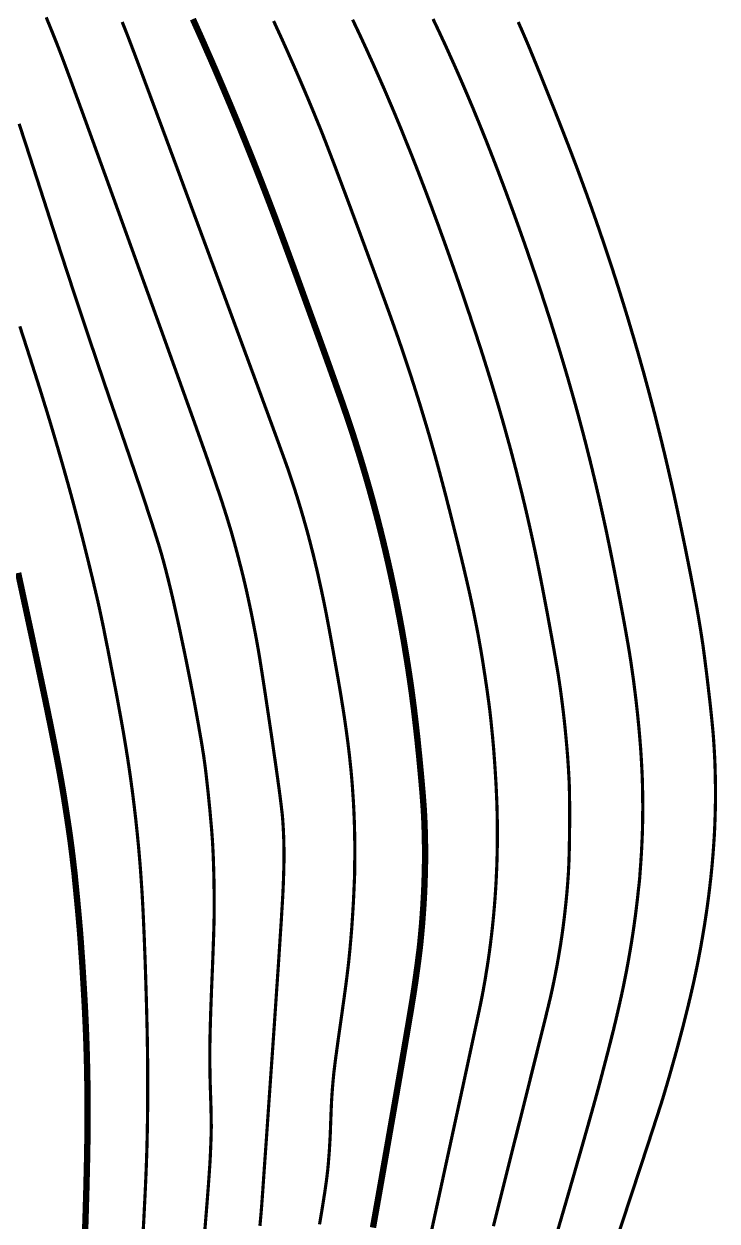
# Model space of a CAD drawing. Extents: x 36524600 to 36525730, y 2746759 to 2747713.
# Drawn here: x 36525168.69 to 36525185.09, y 2747449.07 to 2747477.38 of the extents above; entities that cross this region are included whole.
import ezdxf

# ---------------------------------------------------------------- set-up
doc = ezdxf.new("R2010")
doc.units = 0
doc.header["$LTSCALE"] = 1000
doc.header["$MEASUREMENT"] = 0
doc.layers.add('DGX', color=251, linetype='Continuous')

# ---------------------------------------------------------------- blocks, each defined once
blk = doc.blocks.new('dxt')
at = {"layer": 'DGX', "color": 253, "linetype": 'Continuous', "flags": 128}
for points, const_width in [([(36525180.383, 2747477.429), (36525180.418, 2747477.348), (36525180.454, 2747477.268), (36525180.489, 2747477.187), (36525180.524, 2747477.107), (36525180.559, 2747477.026), (36525180.593, 2747476.945), (36525180.628, 2747476.864), (36525180.664, 2747476.777), (36525180.703, 2747476.681), (36525180.747, 2747476.574), (36525180.795, 2747476.457), (36525180.847, 2747476.329), (36525180.903, 2747476.192), (36525180.962, 2747476.044), (36525181.026, 2747475.885), (36525181.091, 2747475.722), (36525181.156, 2747475.561), (36525181.22, 2747475.4), (36525181.283, 2747475.241), (36525181.345, 2747475.083), (36525181.407, 2747474.926), (36525181.468, 2747474.77), (36525181.528, 2747474.616), (36525181.588, 2747474.462), (36525181.647, 2747474.308), (36525181.706, 2747474.153), (36525181.764, 2747473.999), (36525181.822, 2747473.844), (36525181.879, 2747473.689), (36525181.936, 2747473.534), (36525181.993, 2747473.379), (36525182.049, 2747473.223), (36525182.105, 2747473.068), (36525182.16, 2747472.912), (36525182.215, 2747472.756), (36525182.269, 2747472.6), (36525182.323, 2747472.444), (36525182.376, 2747472.288), (36525182.429, 2747472.132), (36525182.482, 2747471.975), (36525182.534, 2747471.818), (36525182.586, 2747471.661), (36525182.637, 2747471.504), (36525182.688, 2747471.347), (36525182.738, 2747471.19), (36525182.788, 2747471.032), (36525182.837, 2747470.875), (36525182.886, 2747470.717), (36525182.935, 2747470.559), (36525182.983, 2747470.401), (36525183.03, 2747470.243), (36525183.077, 2747470.084), (36525183.124, 2747469.926), (36525183.17, 2747469.767), (36525183.216, 2747469.609), (36525183.261, 2747469.45), (36525183.306, 2747469.291), (36525183.351, 2747469.132), (36525183.394, 2747468.973), (36525183.438, 2747468.813), (36525183.481, 2747468.654), (36525183.523, 2747468.494), (36525183.565, 2747468.334), (36525183.607, 2747468.175), (36525183.648, 2747468.015), (36525183.688, 2747467.854), (36525183.729, 2747467.694), (36525183.768, 2747467.534), (36525183.807, 2747467.373), (36525183.846, 2747467.213), (36525183.884, 2747467.052), (36525183.922, 2747466.891), (36525183.959, 2747466.731), (36525183.996, 2747466.57), (36525184.033, 2747466.408), (36525184.069, 2747466.247), (36525184.104, 2747466.086), (36525184.139, 2747465.924), (36525184.173, 2747465.763), (36525184.207, 2747465.604), (36525184.239, 2747465.451), (36525184.27, 2747465.304), (36525184.299, 2747465.163), (36525184.327, 2747465.028), (36525184.353, 2747464.899), (36525184.378, 2747464.775), (36525184.402, 2747464.657), (36525184.424, 2747464.543), (36525184.447, 2747464.43), (36525184.469, 2747464.318), (36525184.49, 2747464.208), (36525184.511, 2747464.098), (36525184.532, 2747463.99), (36525184.552, 2747463.883), (36525184.571, 2747463.778), (36525184.591, 2747463.673), (36525184.61, 2747463.568), (36525184.628, 2747463.462), (36525184.647, 2747463.357), (36525184.664, 2747463.252), (36525184.682, 2747463.146), (36525184.699, 2747463.041), (36525184.716, 2747462.935), (36525184.733, 2747462.823), (36525184.752, 2747462.698), (36525184.771, 2747462.559), (36525184.791, 2747462.407), (36525184.812, 2747462.241), (36525184.835, 2747462.062), (36525184.858, 2747461.87), (36525184.882, 2747461.664), (36525184.906, 2747461.459), (36525184.928, 2747461.266), (36525184.947, 2747461.087), (36525184.964, 2747460.921), (36525184.979, 2747460.769), (36525184.992, 2747460.629), (36525185.002, 2747460.503), (36525185.01, 2747460.39), (36525185.017, 2747460.284), (36525185.023, 2747460.177), (36525185.029, 2747460.071), (36525185.034, 2747459.964), (36525185.038, 2747459.858), (36525185.041, 2747459.751), (36525185.044, 2747459.645), (36525185.047, 2747459.538), (36525185.048, 2747459.432), (36525185.05, 2747459.325), (36525185.05, 2747459.218), (36525185.05, 2747459.112), (36525185.049, 2747459.005), (36525185.048, 2747458.899), (36525185.045, 2747458.792), (36525185.043, 2747458.685), (36525185.039, 2747458.579), (36525185.035, 2747458.472), (36525185.031, 2747458.366), (36525185.026, 2747458.259), (36525185.02, 2747458.153), (36525185.013, 2747458.047), (36525185.006, 2747457.94), (36525184.998, 2747457.834), (36525184.99, 2747457.728), (36525184.981, 2747457.621), (36525184.972, 2747457.515), (36525184.962, 2747457.409), (36525184.951, 2747457.302), (36525184.94, 2747457.196), (36525184.928, 2747457.09), (36525184.916, 2747456.984), (36525184.903, 2747456.877), (36525184.89, 2747456.771), (36525184.876, 2747456.665), (36525184.862, 2747456.56), (36525184.847, 2747456.454), (36525184.832, 2747456.348), (36525184.816, 2747456.243), (36525184.8, 2747456.137), (36525184.783, 2747456.032), (36525184.766, 2747455.927), (36525184.748, 2747455.822), (36525184.73, 2747455.717), (36525184.712, 2747455.612), (36525184.693, 2747455.507), (36525184.673, 2747455.402), (36525184.653, 2747455.297), (36525184.633, 2747455.193), (36525184.612, 2747455.088), (36525184.59, 2747454.984), (36525184.568, 2747454.88), (36525184.546, 2747454.775), (36525184.523, 2747454.671), (36525184.499, 2747454.567), (36525184.475, 2747454.463), (36525184.451, 2747454.36), (36525184.426, 2747454.256), (36525184.401, 2747454.152), (36525184.376, 2747454.049), (36525184.35, 2747453.945), (36525184.324, 2747453.842), (36525184.298, 2747453.738), (36525184.271, 2747453.635), (36525184.244, 2747453.532), (36525184.216, 2747453.429), (36525184.189, 2747453.326), (36525184.161, 2747453.222), (36525184.133, 2747453.119), (36525184.105, 2747453.017), (36525184.076, 2747452.914), (36525184.047, 2747452.811), (36525184.018, 2747452.708), (36525183.989, 2747452.606), (36525183.96, 2747452.503), (36525183.93, 2747452.4), (36525183.9, 2747452.298), (36525183.87, 2747452.196), (36525183.839, 2747452.093), (36525183.809, 2747451.991), (36525183.76, 2747451.834), (36525183.673, 2747451.566), (36525183.55, 2747451.187), (36525183.39, 2747450.698), (36525183.193, 2747450.099), (36525182.959, 2747449.389), (36525182.688, 2747448.568)], 0.075), ([(36525178.367, 2747477.5), (36525178.439, 2747477.349), (36525178.511, 2747477.198), (36525178.581, 2747477.046), (36525178.652, 2747476.895), (36525178.721, 2747476.743), (36525178.79, 2747476.59), (36525178.859, 2747476.438), (36525178.927, 2747476.285), (36525178.994, 2747476.132), (36525179.061, 2747475.979), (36525179.127, 2747475.825), (36525179.193, 2747475.671), (36525179.258, 2747475.517), (36525179.323, 2747475.363), (36525179.386, 2747475.208), (36525179.45, 2747475.053), (36525179.513, 2747474.898), (36525179.576, 2747474.741), (36525179.639, 2747474.584), (36525179.701, 2747474.427), (36525179.763, 2747474.268), (36525179.825, 2747474.109), (36525179.886, 2747473.95), (36525179.947, 2747473.79), (36525180.007, 2747473.631), (36525180.067, 2747473.473), (36525180.125, 2747473.316), (36525180.183, 2747473.159), (36525180.24, 2747473.004), (36525180.297, 2747472.849), (36525180.352, 2747472.695), (36525180.408, 2747472.541), (36525180.462, 2747472.387), (36525180.517, 2747472.233), (36525180.571, 2747472.079), (36525180.624, 2747471.925), (36525180.677, 2747471.77), (36525180.73, 2747471.616), (36525180.783, 2747471.461), (36525180.835, 2747471.306), (36525180.886, 2747471.151), (36525180.938, 2747470.996), (36525180.988, 2747470.841), (36525181.039, 2747470.686), (36525181.089, 2747470.53), (36525181.139, 2747470.375), (36525181.188, 2747470.219), (36525181.237, 2747470.063), (36525181.285, 2747469.908), (36525181.333, 2747469.751), (36525181.381, 2747469.595), (36525181.428, 2747469.439), (36525181.475, 2747469.283), (36525181.521, 2747469.126), (36525181.567, 2747468.969), (36525181.612, 2747468.812), (36525181.657, 2747468.655), (36525181.701, 2747468.498), (36525181.745, 2747468.341), (36525181.788, 2747468.184), (36525181.831, 2747468.026), (36525181.873, 2747467.868), (36525181.915, 2747467.711), (36525181.956, 2747467.553), (36525181.997, 2747467.395), (36525182.037, 2747467.236), (36525182.077, 2747467.078), (36525182.116, 2747466.92), (36525182.154, 2747466.761), (36525182.192, 2747466.602), (36525182.23, 2747466.443), (36525182.267, 2747466.284), (36525182.304, 2747466.125), (36525182.34, 2747465.966), (36525182.375, 2747465.807), (36525182.41, 2747465.647), (36525182.445, 2747465.488), (36525182.479, 2747465.328), (36525182.512, 2747465.168), (36525182.546, 2747465.005), (36525182.581, 2747464.833), (36525182.617, 2747464.654), (36525182.654, 2747464.466), (36525182.692, 2747464.271), (36525182.731, 2747464.068), (36525182.771, 2747463.857), (36525182.813, 2747463.638), (36525182.853, 2747463.423), (36525182.89, 2747463.224), (36525182.923, 2747463.04), (36525182.953, 2747462.871), (36525182.98, 2747462.718), (36525183.003, 2747462.58), (36525183.023, 2747462.458), (36525183.04, 2747462.351), (36525183.055, 2747462.252), (36525183.069, 2747462.153), (36525183.083, 2747462.053), (36525183.097, 2747461.954), (36525183.111, 2747461.855), (36525183.124, 2747461.755), (36525183.136, 2747461.656), (36525183.149, 2747461.557), (36525183.161, 2747461.457), (36525183.173, 2747461.358), (36525183.184, 2747461.258), (36525183.195, 2747461.158), (36525183.206, 2747461.059), (36525183.216, 2747460.959), (36525183.226, 2747460.859), (36525183.236, 2747460.76), (36525183.245, 2747460.66), (36525183.254, 2747460.56), (36525183.262, 2747460.46), (36525183.27, 2747460.36), (36525183.278, 2747460.261), (36525183.285, 2747460.161), (36525183.291, 2747460.061), (36525183.297, 2747459.961), (36525183.303, 2747459.861), (36525183.308, 2747459.761), (36525183.313, 2747459.661), (36525183.317, 2747459.561), (36525183.32, 2747459.461), (36525183.323, 2747459.361), (36525183.325, 2747459.261), (36525183.327, 2747459.161), (36525183.329, 2747459.061), (36525183.329, 2747458.961), (36525183.33, 2747458.861), (36525183.329, 2747458.761), (36525183.329, 2747458.661), (36525183.327, 2747458.561), (36525183.325, 2747458.461), (36525183.323, 2747458.361), (36525183.32, 2747458.261), (36525183.316, 2747458.161), (36525183.312, 2747458.061), (36525183.307, 2747457.961), (36525183.302, 2747457.861), (36525183.297, 2747457.761), (36525183.29, 2747457.661), (36525183.284, 2747457.561), (36525183.277, 2747457.468), (36525183.271, 2747457.386), (36525183.266, 2747457.318), (36525183.262, 2747457.261), (36525183.259, 2747457.218), (36525183.257, 2747457.186), (36525183.256, 2747457.167), (36525183.255, 2747457.161), (36525183.254, 2747457.154), (36525183.252, 2747457.135), (36525183.249, 2747457.104), (36525183.244, 2747457.06), (36525183.238, 2747457.004), (36525183.23, 2747456.936), (36525183.221, 2747456.855), (36525183.211, 2747456.761), (36525183.2, 2747456.662), (36525183.188, 2747456.563), (36525183.176, 2747456.463), (36525183.164, 2747456.364), (36525183.151, 2747456.265), (36525183.137, 2747456.166), (36525183.124, 2747456.067), (36525183.109, 2747455.968), (36525183.095, 2747455.869), (36525183.079, 2747455.77), (36525183.064, 2747455.671), (36525183.048, 2747455.572), (36525183.031, 2747455.474), (36525183.014, 2747455.375), (36525182.997, 2747455.277), (36525182.979, 2747455.178), (36525182.961, 2747455.08), (36525182.943, 2747454.981), (36525182.923, 2747454.883), (36525182.904, 2747454.785), (36525182.884, 2747454.687), (36525182.864, 2747454.589), (36525182.843, 2747454.491), (36525182.822, 2747454.393), (36525182.8, 2747454.296), (36525182.778, 2747454.198), (36525182.756, 2747454.101), (36525182.733, 2747454.003), (36525182.711, 2747453.905), (36525182.688, 2747453.808), (36525182.664, 2747453.711), (36525182.641, 2747453.613), (36525182.615, 2747453.51), (36525182.586, 2747453.394), (36525182.554, 2747453.267), (36525182.518, 2747453.127), (36525182.479, 2747452.976), (36525182.436, 2747452.812), (36525182.39, 2747452.637), (36525182.341, 2747452.449), (36525182.284, 2747452.235), (36525182.214, 2747451.979), (36525182.132, 2747451.683), (36525182.037, 2747451.347), (36525181.93, 2747450.969), (36525181.81, 2747450.55), (36525181.678, 2747450.091), (36525181.533, 2747449.59), (36525181.383, 2747449.076), (36525181.237, 2747448.576)], 0.075), ([(36525176.464, 2747477.485), (36525176.535, 2747477.335), (36525176.606, 2747477.185), (36525176.676, 2747477.036), (36525176.745, 2747476.887), (36525176.813, 2747476.738), (36525176.881, 2747476.588), (36525176.949, 2747476.439), (36525177.015, 2747476.289), (36525177.082, 2747476.139), (36525177.148, 2747475.989), (36525177.214, 2747475.839), (36525177.279, 2747475.688), (36525177.343, 2747475.537), (36525177.408, 2747475.385), (36525177.472, 2747475.233), (36525177.536, 2747475.079), (36525177.6, 2747474.925), (36525177.663, 2747474.769), (36525177.726, 2747474.613), (36525177.789, 2747474.457), (36525177.852, 2747474.3), (36525177.914, 2747474.144), (36525177.975, 2747473.988), (36525178.035, 2747473.834), (36525178.094, 2747473.68), (36525178.153, 2747473.527), (36525178.211, 2747473.375), (36525178.268, 2747473.223), (36525178.325, 2747473.072), (36525178.381, 2747472.921), (36525178.437, 2747472.769), (36525178.493, 2747472.618), (36525178.548, 2747472.466), (36525178.603, 2747472.315), (36525178.658, 2747472.163), (36525178.712, 2747472.011), (36525178.766, 2747471.859), (36525178.82, 2747471.706), (36525178.873, 2747471.554), (36525178.927, 2747471.402), (36525178.979, 2747471.249), (36525179.032, 2747471.096), (36525179.084, 2747470.944), (36525179.136, 2747470.791), (36525179.187, 2747470.638), (36525179.239, 2747470.485), (36525179.289, 2747470.331), (36525179.34, 2747470.178), (36525179.39, 2747470.025), (36525179.44, 2747469.871), (36525179.49, 2747469.718), (36525179.539, 2747469.564), (36525179.588, 2747469.41), (36525179.636, 2747469.256), (36525179.684, 2747469.102), (36525179.732, 2747468.948), (36525179.779, 2747468.793), (36525179.826, 2747468.639), (36525179.872, 2747468.484), (36525179.918, 2747468.33), (36525179.963, 2747468.175), (36525180.008, 2747468.02), (36525180.052, 2747467.865), (36525180.095, 2747467.71), (36525180.138, 2747467.554), (36525180.181, 2747467.399), (36525180.223, 2747467.243), (36525180.264, 2747467.087), (36525180.305, 2747466.931), (36525180.346, 2747466.775), (36525180.385, 2747466.618), (36525180.424, 2747466.462), (36525180.463, 2747466.305), (36525180.501, 2747466.149), (36525180.539, 2747465.992), (36525180.576, 2747465.835), (36525180.612, 2747465.677), (36525180.648, 2747465.52), (36525180.683, 2747465.363), (36525180.718, 2747465.205), (36525180.752, 2747465.048), (36525180.786, 2747464.89), (36525180.819, 2747464.732), (36525180.851, 2747464.574), (36525180.884, 2747464.412), (36525180.918, 2747464.241), (36525180.953, 2747464.062), (36525180.989, 2747463.874), (36525181.026, 2747463.678), (36525181.065, 2747463.474), (36525181.104, 2747463.261), (36525181.145, 2747463.039), (36525181.185, 2747462.822), (36525181.221, 2747462.621), (36525181.253, 2747462.437), (36525181.282, 2747462.27), (36525181.308, 2747462.119), (36525181.33, 2747461.985), (36525181.348, 2747461.867), (36525181.363, 2747461.766), (36525181.377, 2747461.674), (36525181.389, 2747461.581), (36525181.402, 2747461.488), (36525181.414, 2747461.395), (36525181.426, 2747461.302), (36525181.437, 2747461.21), (36525181.449, 2747461.117), (36525181.459, 2747461.024), (36525181.47, 2747460.931), (36525181.48, 2747460.838), (36525181.49, 2747460.744), (36525181.499, 2747460.651), (36525181.508, 2747460.558), (36525181.517, 2747460.465), (36525181.525, 2747460.372), (36525181.534, 2747460.278), (36525181.541, 2747460.185), (36525181.549, 2747460.092), (36525181.556, 2747459.999), (36525181.562, 2747459.905), (36525181.568, 2747459.812), (36525181.574, 2747459.719), (36525181.579, 2747459.625), (36525181.584, 2747459.532), (36525181.589, 2747459.432), (36525181.592, 2747459.322), (36525181.595, 2747459.199), (36525181.597, 2747459.065), (36525181.599, 2747458.918), (36525181.599, 2747458.761), (36525181.599, 2747458.591), (36525181.598, 2747458.41), (36525181.597, 2747458.229), (36525181.594, 2747458.059), (36525181.592, 2747457.902), (36525181.588, 2747457.756), (36525181.584, 2747457.621), (36525181.58, 2747457.499), (36525181.574, 2747457.388), (36525181.569, 2747457.288), (36525181.562, 2747457.195), (36525181.556, 2747457.102), (36525181.548, 2747457.008), (36525181.541, 2747456.915), (36525181.533, 2747456.822), (36525181.524, 2747456.729), (36525181.515, 2747456.636), (36525181.505, 2747456.543), (36525181.495, 2747456.45), (36525181.485, 2747456.357), (36525181.474, 2747456.264), (36525181.463, 2747456.171), (36525181.451, 2747456.078), (36525181.439, 2747455.985), (36525181.426, 2747455.893), (36525181.413, 2747455.8), (36525181.399, 2747455.708), (36525181.385, 2747455.615), (36525181.37, 2747455.523), (36525181.355, 2747455.43), (36525181.339, 2747455.338), (36525181.323, 2747455.246), (36525181.307, 2747455.154), (36525181.29, 2747455.062), (36525181.272, 2747454.97), (36525181.254, 2747454.878), (36525181.236, 2747454.787), (36525181.217, 2747454.695), (36525181.198, 2747454.604), (36525181.178, 2747454.512), (36525181.158, 2747454.421), (36525181.137, 2747454.33), (36525181.101, 2747454.181), (36525181.037, 2747453.917), (36525180.943, 2747453.538), (36525180.82, 2747453.043), (36525180.668, 2747452.434), (36525180.487, 2747451.709), (36525180.276, 2747450.869), (36525180.036, 2747449.913), (36525179.795, 2747448.951)], 0.075), ([(36525174.595, 2747477.453), (36525174.662, 2747477.306), (36525174.73, 2747477.159), (36525174.797, 2747477.012), (36525174.864, 2747476.864), (36525174.93, 2747476.717), (36525174.995, 2747476.569), (36525175.061, 2747476.421), (36525175.126, 2747476.273), (36525175.19, 2747476.125), (36525175.254, 2747475.976), (36525175.318, 2747475.827), (36525175.381, 2747475.679), (36525175.444, 2747475.529), (36525175.506, 2747475.38), (36525175.568, 2747475.231), (36525175.629, 2747475.081), (36525175.691, 2747474.931), (36525175.758, 2747474.763), (36525175.839, 2747474.556), (36525175.933, 2747474.312), (36525176.041, 2747474.03), (36525176.161, 2747473.71), (36525176.296, 2747473.353), (36525176.443, 2747472.958), (36525176.604, 2747472.525), (36525176.764, 2747472.092), (36525176.91, 2747471.697), (36525177.042, 2747471.339), (36525177.159, 2747471.019), (36525177.262, 2747470.737), (36525177.351, 2747470.492), (36525177.425, 2747470.285), (36525177.485, 2747470.116), (36525177.538, 2747469.966), (36525177.59, 2747469.815), (36525177.641, 2747469.664), (36525177.692, 2747469.513), (36525177.743, 2747469.362), (36525177.793, 2747469.211), (36525177.843, 2747469.059), (36525177.892, 2747468.908), (36525177.94, 2747468.756), (36525177.988, 2747468.604), (36525178.036, 2747468.452), (36525178.083, 2747468.299), (36525178.129, 2747468.147), (36525178.175, 2747467.994), (36525178.221, 2747467.842), (36525178.266, 2747467.689), (36525178.31, 2747467.536), (36525178.354, 2747467.382), (36525178.398, 2747467.229), (36525178.441, 2747467.076), (36525178.483, 2747466.922), (36525178.525, 2747466.768), (36525178.566, 2747466.614), (36525178.607, 2747466.46), (36525178.649, 2747466.301), (36525178.693, 2747466.132), (36525178.738, 2747465.954), (36525178.786, 2747465.765), (36525178.836, 2747465.567), (36525178.888, 2747465.359), (36525178.942, 2747465.142), (36525178.998, 2747464.914), (36525179.053, 2747464.687), (36525179.105, 2747464.469), (36525179.154, 2747464.26), (36525179.2, 2747464.061), (36525179.243, 2747463.871), (36525179.282, 2747463.691), (36525179.318, 2747463.521), (36525179.351, 2747463.359), (36525179.382, 2747463.203), (36525179.413, 2747463.046), (36525179.442, 2747462.89), (36525179.47, 2747462.733), (36525179.498, 2747462.575), (36525179.524, 2747462.418), (36525179.55, 2747462.261), (36525179.574, 2747462.103), (36525179.598, 2747461.95), (36525179.619, 2747461.807), (36525179.639, 2747461.674), (36525179.656, 2747461.551), (36525179.672, 2747461.437), (36525179.686, 2747461.334), (36525179.698, 2747461.24), (36525179.709, 2747461.156), (36525179.718, 2747461.076), (36525179.727, 2747460.997), (36525179.736, 2747460.918), (36525179.744, 2747460.839), (36525179.752, 2747460.759), (36525179.76, 2747460.68), (36525179.768, 2747460.6), (36525179.776, 2747460.521), (36525179.783, 2747460.441), (36525179.79, 2747460.359), (36525179.798, 2747460.275), (36525179.805, 2747460.189), (36525179.811, 2747460.101), (36525179.818, 2747460.011), (36525179.825, 2747459.92), (36525179.831, 2747459.827), (36525179.837, 2747459.733), (36525179.843, 2747459.64), (36525179.849, 2747459.548), (36525179.854, 2747459.458), (36525179.859, 2747459.367), (36525179.863, 2747459.278), (36525179.867, 2747459.19), (36525179.871, 2747459.103), (36525179.875, 2747459.016), (36525179.878, 2747458.929), (36525179.88, 2747458.842), (36525179.883, 2747458.755), (36525179.885, 2747458.668), (36525179.886, 2747458.581), (36525179.888, 2747458.494), (36525179.888, 2747458.407), (36525179.889, 2747458.32), (36525179.889, 2747458.233), (36525179.889, 2747458.146), (36525179.888, 2747458.059), (36525179.888, 2747457.972), (36525179.886, 2747457.885), (36525179.885, 2747457.798), (36525179.883, 2747457.711), (36525179.88, 2747457.624), (36525179.878, 2747457.537), (36525179.875, 2747457.45), (36525179.871, 2747457.363), (36525179.867, 2747457.276), (36525179.863, 2747457.189), (36525179.859, 2747457.103), (36525179.854, 2747457.016), (36525179.849, 2747456.929), (36525179.843, 2747456.842), (36525179.837, 2747456.755), (36525179.831, 2747456.668), (36525179.824, 2747456.581), (36525179.817, 2747456.495), (36525179.809, 2747456.408), (36525179.802, 2747456.321), (36525179.793, 2747456.235), (36525179.785, 2747456.148), (36525179.776, 2747456.062), (36525179.767, 2747455.975), (36525179.757, 2747455.889), (36525179.747, 2747455.802), (36525179.736, 2747455.716), (36525179.726, 2747455.629), (36525179.714, 2747455.543), (36525179.703, 2747455.457), (36525179.691, 2747455.371), (36525179.679, 2747455.285), (36525179.666, 2747455.199), (36525179.653, 2747455.113), (36525179.639, 2747455.027), (36525179.625, 2747454.941), (36525179.611, 2747454.855), (36525179.597, 2747454.769), (36525179.582, 2747454.683), (36525179.566, 2747454.598), (36525179.551, 2747454.512), (36525179.535, 2747454.427), (36525179.518, 2747454.341), (36525179.501, 2747454.256), (36525179.47, 2747454.104), (36525179.409, 2747453.818), (36525179.319, 2747453.399), (36525179.2, 2747452.847), (36525179.052, 2747452.161), (36525178.874, 2747451.342), (36525178.667, 2747450.389), (36525178.431, 2747449.303), (36525178.195, 2747448.216)], 0.075), ([(36525172.685, 2747477.498), (36525172.768, 2747477.313), (36525172.851, 2747477.128), (36525172.934, 2747476.943), (36525173.015, 2747476.757), (36525173.097, 2747476.572), (36525173.178, 2747476.386), (36525173.259, 2747476.199), (36525173.339, 2747476.013), (36525173.418, 2747475.827), (36525173.497, 2747475.64), (36525173.576, 2747475.453), (36525173.654, 2747475.266), (36525173.732, 2747475.078), (36525173.809, 2747474.891), (36525173.885, 2747474.703), (36525173.961, 2747474.515), (36525174.037, 2747474.327), (36525174.112, 2747474.139), (36525174.187, 2747473.95), (36525174.261, 2747473.761), (36525174.335, 2747473.572), (36525174.408, 2747473.383), (36525174.481, 2747473.194), (36525174.553, 2747473.005), (36525174.625, 2747472.815), (36525174.696, 2747472.625), (36525174.771, 2747472.423), (36525174.855, 2747472.197), (36525174.947, 2747471.946), (36525175.048, 2747471.672), (36525175.157, 2747471.374), (36525175.274, 2747471.051), (36525175.4, 2747470.704), (36525175.535, 2747470.333), (36525175.668, 2747469.966), (36525175.789, 2747469.631), (36525175.898, 2747469.328), (36525175.995, 2747469.057), (36525176.08, 2747468.817), (36525176.154, 2747468.61), (36525176.216, 2747468.434), (36525176.266, 2747468.29), (36525176.309, 2747468.163), (36525176.353, 2747468.035), (36525176.395, 2747467.906), (36525176.438, 2747467.778), (36525176.48, 2747467.65), (36525176.521, 2747467.521), (36525176.562, 2747467.392), (36525176.602, 2747467.263), (36525176.642, 2747467.134), (36525176.681, 2747467.005), (36525176.72, 2747466.875), (36525176.758, 2747466.746), (36525176.796, 2747466.616), (36525176.833, 2747466.486), (36525176.87, 2747466.356), (36525176.906, 2747466.226), (36525176.942, 2747466.096), (36525176.977, 2747465.965), (36525177.012, 2747465.835), (36525177.047, 2747465.704), (36525177.08, 2747465.573), (36525177.114, 2747465.442), (36525177.146, 2747465.311), (36525177.179, 2747465.18), (36525177.21, 2747465.049), (36525177.242, 2747464.917), (36525177.272, 2747464.785), (36525177.303, 2747464.654), (36525177.332, 2747464.522), (36525177.362, 2747464.39), (36525177.39, 2747464.257), (36525177.419, 2747464.125), (36525177.447, 2747463.993), (36525177.474, 2747463.86), (36525177.501, 2747463.728), (36525177.527, 2747463.595), (36525177.552, 2747463.462), (36525177.578, 2747463.33), (36525177.602, 2747463.197), (36525177.627, 2747463.064), (36525177.65, 2747462.931), (36525177.674, 2747462.799), (36525177.696, 2747462.665), (36525177.718, 2747462.532), (36525177.74, 2747462.399), (36525177.761, 2747462.266), (36525177.782, 2747462.133), (36525177.802, 2747461.999), (36525177.822, 2747461.866), (36525177.841, 2747461.732), (36525177.86, 2747461.599), (36525177.878, 2747461.465), (36525177.895, 2747461.331), (36525177.913, 2747461.197), (36525177.929, 2747461.063), (36525177.945, 2747460.929), (36525177.961, 2747460.793), (36525177.977, 2747460.65), (36525177.994, 2747460.502), (36525178.01, 2747460.348), (36525178.026, 2747460.189), (36525178.043, 2747460.024), (36525178.059, 2747459.853), (36525178.076, 2747459.677), (36525178.092, 2747459.504), (36525178.106, 2747459.342), (36525178.119, 2747459.19), (36525178.13, 2747459.05), (36525178.14, 2747458.921), (36525178.148, 2747458.804), (36525178.154, 2747458.697), (36525178.159, 2747458.601), (36525178.163, 2747458.511), (36525178.166, 2747458.421), (36525178.169, 2747458.331), (36525178.172, 2747458.241), (36525178.174, 2747458.151), (36525178.176, 2747458.061), (36525178.177, 2747457.971), (36525178.178, 2747457.881), (36525178.178, 2747457.791), (36525178.178, 2747457.701), (36525178.177, 2747457.611), (36525178.177, 2747457.521), (36525178.175, 2747457.431), (36525178.173, 2747457.341), (36525178.171, 2747457.251), (36525178.168, 2747457.161), (36525178.165, 2747457.071), (36525178.162, 2747456.981), (36525178.158, 2747456.891), (36525178.154, 2747456.801), (36525178.149, 2747456.711), (36525178.144, 2747456.621), (36525178.139, 2747456.531), (36525178.133, 2747456.442), (36525178.126, 2747456.352), (36525178.12, 2747456.262), (36525178.113, 2747456.172), (36525178.106, 2747456.082), (36525178.098, 2747455.992), (36525178.09, 2747455.903), (36525178.082, 2747455.813), (36525178.073, 2747455.723), (36525178.064, 2747455.628), (36525178.052, 2747455.522), (36525178.037, 2747455.404), (36525178.021, 2747455.276), (36525178.003, 2747455.136), (36525177.982, 2747454.986), (36525177.96, 2747454.824), (36525177.935, 2747454.651), (36525177.9, 2747454.42), (36525177.845, 2747454.085), (36525177.771, 2747453.645), (36525177.678, 2747453.101), (36525177.566, 2747452.452), (36525177.435, 2747451.698), (36525177.285, 2747450.839), (36525177.116, 2747449.877), (36525176.946, 2747448.917)], 0.15), ([(36525171.012, 2747477.43), (36525171.071, 2747477.282), (36525171.13, 2747477.134), (36525171.211, 2747476.922), (36525171.338, 2747476.586), (36525171.511, 2747476.124), (36525171.73, 2747475.537), (36525171.995, 2747474.825), (36525172.306, 2747473.987), (36525172.662, 2747473.024), (36525173.065, 2747471.936), (36525173.466, 2747470.851), (36525173.818, 2747469.897), (36525174.122, 2747469.075), (36525174.377, 2747468.383), (36525174.583, 2747467.823), (36525174.74, 2747467.394), (36525174.848, 2747467.096), (36525174.908, 2747466.93), (36525174.943, 2747466.829), (36525174.977, 2747466.728), (36525175.011, 2747466.627), (36525175.045, 2747466.526), (36525175.078, 2747466.424), (36525175.111, 2747466.323), (36525175.143, 2747466.221), (36525175.175, 2747466.119), (36525175.206, 2747466.017), (36525175.237, 2747465.915), (36525175.267, 2747465.812), (36525175.297, 2747465.71), (36525175.326, 2747465.607), (36525175.355, 2747465.505), (36525175.384, 2747465.402), (36525175.412, 2747465.299), (36525175.439, 2747465.196), (36525175.466, 2747465.093), (36525175.493, 2747464.989), (36525175.519, 2747464.886), (36525175.545, 2747464.782), (36525175.57, 2747464.678), (36525175.594, 2747464.575), (36525175.619, 2747464.471), (36525175.643, 2747464.367), (36525175.666, 2747464.262), (36525175.689, 2747464.158), (36525175.712, 2747464.054), (36525175.735, 2747463.949), (36525175.757, 2747463.844), (36525175.779, 2747463.739), (36525175.8, 2747463.634), (36525175.823, 2747463.523), (36525175.847, 2747463.398), (36525175.873, 2747463.26), (36525175.902, 2747463.109), (36525175.932, 2747462.945), (36525175.965, 2747462.768), (36525175.999, 2747462.578), (36525176.035, 2747462.375), (36525176.071, 2747462.172), (36525176.105, 2747461.981), (36525176.136, 2747461.804), (36525176.164, 2747461.639), (36525176.189, 2747461.488), (36525176.212, 2747461.349), (36525176.232, 2747461.223), (36525176.25, 2747461.111), (36525176.266, 2747461.004), (36525176.282, 2747460.898), (36525176.297, 2747460.792), (36525176.312, 2747460.687), (36525176.326, 2747460.581), (36525176.34, 2747460.476), (36525176.354, 2747460.371), (36525176.367, 2747460.265), (36525176.38, 2747460.16), (36525176.392, 2747460.055), (36525176.403, 2747459.95), (36525176.414, 2747459.845), (36525176.425, 2747459.74), (36525176.435, 2747459.634), (36525176.444, 2747459.529), (36525176.453, 2747459.423), (36525176.461, 2747459.318), (36525176.468, 2747459.212), (36525176.475, 2747459.107), (36525176.482, 2747459.001), (36525176.488, 2747458.896), (36525176.493, 2747458.79), (36525176.498, 2747458.684), (36525176.502, 2747458.579), (36525176.506, 2747458.473), (36525176.509, 2747458.367), (36525176.511, 2747458.261), (36525176.513, 2747458.156), (36525176.515, 2747458.05), (36525176.516, 2747457.944), (36525176.516, 2747457.838), (36525176.516, 2747457.732), (36525176.515, 2747457.633), (36525176.514, 2747457.547), (36525176.514, 2747457.473), (36525176.514, 2747457.412), (36525176.513, 2747457.365), (36525176.513, 2747457.33), (36525176.513, 2747457.308), (36525176.513, 2747457.299), (36525176.512, 2747457.29), (36525176.512, 2747457.268), (36525176.51, 2747457.233), (36525176.508, 2747457.186), (36525176.506, 2747457.126), (36525176.503, 2747457.054), (36525176.499, 2747456.968), (36525176.495, 2747456.87), (36525176.49, 2747456.765), (36525176.485, 2747456.661), (36525176.479, 2747456.557), (36525176.473, 2747456.452), (36525176.467, 2747456.348), (36525176.46, 2747456.243), (36525176.453, 2747456.139), (36525176.446, 2747456.035), (36525176.438, 2747455.93), (36525176.429, 2747455.826), (36525176.421, 2747455.722), (36525176.411, 2747455.618), (36525176.402, 2747455.513), (36525176.392, 2747455.409), (36525176.381, 2747455.305), (36525176.371, 2747455.201), (36525176.358, 2747455.088), (36525176.342, 2747454.957), (36525176.324, 2747454.808), (36525176.302, 2747454.641), (36525176.277, 2747454.455), (36525176.249, 2747454.252), (36525176.218, 2747454.03), (36525176.184, 2747453.791), (36525176.15, 2747453.554), (36525176.12, 2747453.34), (36525176.094, 2747453.15), (36525176.071, 2747452.983), (36525176.052, 2747452.839), (36525176.037, 2747452.718), (36525176.025, 2747452.621), (36525176.017, 2747452.547), (36525176.011, 2747452.484), (36525176.005, 2747452.422), (36525175.999, 2747452.359), (36525175.994, 2747452.296), (36525175.988, 2747452.234), (36525175.984, 2747452.171), (36525175.979, 2747452.108), (36525175.975, 2747452.046), (36525175.971, 2747451.979), (36525175.966, 2747451.905), (36525175.962, 2747451.822), (36525175.958, 2747451.732), (36525175.954, 2747451.634), (36525175.95, 2747451.528), (36525175.946, 2747451.414), (36525175.941, 2747451.292), (36525175.937, 2747451.167), (36525175.931, 2747451.041), (36525175.924, 2747450.916), (36525175.917, 2747450.791), (36525175.908, 2747450.665), (36525175.898, 2747450.54), (36525175.888, 2747450.415), (36525175.876, 2747450.29), (36525175.86, 2747450.15), (36525175.838, 2747449.979), (36525175.809, 2747449.778), (36525175.773, 2747449.547), (36525175.731, 2747449.285), (36525175.681, 2747448.993)], 0.075), ([(36525168.55, 2747464.4), (36525168.638, 2747463.993), (36525168.737, 2747463.534), (36525168.847, 2747463.023), (36525168.968, 2747462.46), (36525169.088, 2747461.893), (36525169.198, 2747461.372), (36525169.296, 2747460.895), (36525169.383, 2747460.463), (36525169.459, 2747460.076), (36525169.524, 2747459.734), (36525169.577, 2747459.436), (36525169.62, 2747459.184), (36525169.656, 2747458.961), (36525169.688, 2747458.752), (36525169.718, 2747458.558), (36525169.745, 2747458.378), (36525169.769, 2747458.212), (36525169.79, 2747458.061), (36525169.808, 2747457.924), (36525169.823, 2747457.801), (36525169.837, 2747457.692), (36525169.848, 2747457.595), (36525169.858, 2747457.511), (36525169.866, 2747457.44), (36525169.873, 2747457.382), (36525169.879, 2747457.337), (36525169.882, 2747457.304), (36525169.885, 2747457.284), (36525169.887, 2747457.264), (36525169.89, 2747457.233), (36525169.894, 2747457.189), (36525169.9, 2747457.134), (36525169.906, 2747457.067), (36525169.914, 2747456.987), (36525169.923, 2747456.896), (36525169.933, 2747456.793), (36525169.944, 2747456.683), (36525169.954, 2747456.574), (36525169.965, 2747456.465), (36525169.975, 2747456.355), (36525169.985, 2747456.246), (36525169.994, 2747456.137), (36525170.004, 2747456.027), (36525170.013, 2747455.918), (36525170.022, 2747455.802), (36525170.032, 2747455.672), (36525170.042, 2747455.528), (36525170.053, 2747455.37), (36525170.065, 2747455.199), (36525170.077, 2747455.014), (36525170.089, 2747454.816), (36525170.102, 2747454.603), (36525170.115, 2747454.384), (36525170.127, 2747454.165), (36525170.138, 2747453.945), (36525170.148, 2747453.726), (36525170.157, 2747453.507), (36525170.165, 2747453.287), (36525170.172, 2747453.068), (36525170.178, 2747452.848), (36525170.183, 2747452.629), (36525170.187, 2747452.409), (36525170.19, 2747452.19), (36525170.192, 2747451.97), (36525170.193, 2747451.751), (36525170.193, 2747451.531), (36525170.192, 2747451.312), (36525170.19, 2747451.092), (36525170.187, 2747450.868), (36525170.183, 2747450.634), (36525170.178, 2747450.391), (36525170.172, 2747450.138), (36525170.166, 2747449.876), (36525170.158, 2747449.604), (36525170.15, 2747449.323), (36525170.141, 2747449.032), (36525170.132, 2747448.751)], 0.15), ([(36525169.214, 2747477.54), (36525169.277, 2747477.386), (36525169.34, 2747477.232), (36525169.402, 2747477.077), (36525169.464, 2747476.923), (36525169.524, 2747476.768), (36525169.584, 2747476.612), (36525169.663, 2747476.402), (36525169.782, 2747476.082), (36525169.939, 2747475.651), (36525170.137, 2747475.111), (36525170.373, 2747474.461), (36525170.649, 2747473.701), (36525170.964, 2747472.831), (36525171.318, 2747471.851), (36525171.673, 2747470.87), (36525171.989, 2747469.994), (36525172.266, 2747469.225), (36525172.504, 2747468.562), (36525172.704, 2747468.006), (36525172.864, 2747467.555), (36525172.986, 2747467.211), (36525173.069, 2747466.974), (36525173.13, 2747466.797), (36525173.185, 2747466.635), (36525173.235, 2747466.489), (36525173.28, 2747466.358), (36525173.319, 2747466.242), (36525173.352, 2747466.142), (36525173.381, 2747466.057), (36525173.403, 2747465.987), (36525173.423, 2747465.925), (36525173.443, 2747465.863), (36525173.462, 2747465.801), (36525173.482, 2747465.739), (36525173.501, 2747465.677), (36525173.52, 2747465.614), (36525173.539, 2747465.552), (36525173.558, 2747465.49), (36525173.578, 2747465.424), (36525173.6, 2747465.35), (36525173.623, 2747465.267), (36525173.648, 2747465.177), (36525173.675, 2747465.079), (36525173.704, 2747464.973), (36525173.734, 2747464.859), (36525173.767, 2747464.738), (36525173.799, 2747464.612), (36525173.832, 2747464.486), (36525173.863, 2747464.359), (36525173.894, 2747464.233), (36525173.924, 2747464.106), (36525173.953, 2747463.979), (36525173.981, 2747463.852), (36525174.009, 2747463.724), (36525174.036, 2747463.597), (36525174.063, 2747463.469), (36525174.089, 2747463.341), (36525174.114, 2747463.213), (36525174.139, 2747463.085), (36525174.164, 2747462.957), (36525174.188, 2747462.829), (36525174.211, 2747462.701), (36525174.237, 2747462.555), (36525174.267, 2747462.374), (36525174.301, 2747462.159), (36525174.34, 2747461.91), (36525174.384, 2747461.625), (36525174.432, 2747461.306), (36525174.485, 2747460.952), (36525174.543, 2747460.564), (36525174.599, 2747460.177), (36525174.649, 2747459.831), (36525174.692, 2747459.523), (36525174.729, 2747459.256), (36525174.759, 2747459.027), (36525174.782, 2747458.838), (36525174.799, 2747458.689), (36525174.809, 2747458.579), (36525174.815, 2747458.489), (36525174.821, 2747458.398), (36525174.826, 2747458.308), (36525174.83, 2747458.218), (36525174.834, 2747458.127), (36525174.837, 2747458.037), (36525174.838, 2747457.946), (36525174.84, 2747457.856), (36525174.84, 2747457.763), (36525174.84, 2747457.664), (36525174.839, 2747457.559), (36525174.837, 2747457.449), (36525174.834, 2747457.333), (36525174.83, 2747457.211), (36525174.826, 2747457.084), (36525174.82, 2747456.951), (36525174.812, 2747456.772), (36525174.796, 2747456.506), (36525174.775, 2747456.154), (36525174.746, 2747455.716), (36525174.712, 2747455.191), (36525174.67, 2747454.579), (36525174.623, 2747453.881), (36525174.569, 2747453.096), (36525174.514, 2747452.314), (36525174.466, 2747451.625), (36525174.425, 2747451.027), (36525174.389, 2747450.521), (36525174.36, 2747450.107), (36525174.338, 2747449.785), (36525174.321, 2747449.555), (36525174.311, 2747449.417), (36525174.303, 2747449.32), (36525174.294, 2747449.211), (36525174.283, 2747449.09), (36525174.271, 2747448.958)], 0.075), ([(36525171.501, 2747448.697), (36525171.52, 2747449.037), (36525171.536, 2747449.354), (36525171.551, 2747449.65), (36525171.564, 2747449.923), (36525171.575, 2747450.175), (36525171.584, 2747450.405), (36525171.591, 2747450.613), (36525171.597, 2747450.799), (36525171.601, 2747450.974), (36525171.605, 2747451.149), (36525171.608, 2747451.324), (36525171.611, 2747451.499), (36525171.613, 2747451.674), (36525171.614, 2747451.85), (36525171.615, 2747452.025), (36525171.616, 2747452.2), (36525171.616, 2747452.375), (36525171.615, 2747452.55), (36525171.614, 2747452.725), (36525171.613, 2747452.901), (36525171.611, 2747453.076), (36525171.608, 2747453.251), (36525171.605, 2747453.426), (36525171.602, 2747453.601), (36525171.597, 2747453.778), (36525171.593, 2747453.959), (36525171.588, 2747454.144), (36525171.583, 2747454.333), (36525171.577, 2747454.525), (36525171.571, 2747454.722), (36525171.565, 2747454.922), (36525171.558, 2747455.126), (36525171.551, 2747455.33), (36525171.543, 2747455.528), (36525171.536, 2747455.72), (36525171.528, 2747455.908), (36525171.52, 2747456.09), (36525171.512, 2747456.266), (36525171.504, 2747456.437), (36525171.495, 2747456.603), (36525171.486, 2747456.766), (36525171.476, 2747456.929), (36525171.465, 2747457.092), (36525171.454, 2747457.254), (36525171.442, 2747457.417), (36525171.429, 2747457.58), (36525171.415, 2747457.742), (36525171.401, 2747457.905), (36525171.385, 2747458.067), (36525171.369, 2747458.23), (36525171.352, 2747458.392), (36525171.335, 2747458.554), (36525171.316, 2747458.717), (36525171.297, 2747458.879), (36525171.277, 2747459.041), (36525171.257, 2747459.203), (36525171.235, 2747459.364), (36525171.213, 2747459.526), (36525171.19, 2747459.688), (36525171.166, 2747459.849), (36525171.142, 2747460.01), (36525171.116, 2747460.172), (36525171.09, 2747460.333), (36525171.063, 2747460.494), (36525171.035, 2747460.66), (36525171.004, 2747460.836), (36525170.97, 2747461.023), (36525170.934, 2747461.22), (36525170.896, 2747461.428), (36525170.855, 2747461.646), (36525170.811, 2747461.874), (36525170.765, 2747462.113), (36525170.719, 2747462.349), (36525170.677, 2747462.568), (36525170.636, 2747462.771), (36525170.599, 2747462.957), (36525170.565, 2747463.127), (36525170.533, 2747463.28), (36525170.504, 2747463.417), (36525170.478, 2747463.538), (36525170.452, 2747463.657), (36525170.422, 2747463.79), (36525170.387, 2747463.937), (36525170.349, 2747464.098), (36525170.308, 2747464.272), (36525170.262, 2747464.461), (36525170.212, 2747464.663), (36525170.159, 2747464.879), (36525170.103, 2747465.102), (36525170.046, 2747465.325), (36525169.989, 2747465.548), (36525169.93, 2747465.77), (36525169.871, 2747465.992), (36525169.811, 2747466.214), (36525169.75, 2747466.436), (36525169.688, 2747466.657), (36525169.625, 2747466.878), (36525169.562, 2747467.099), (36525169.498, 2747467.32), (36525169.433, 2747467.541), (36525169.368, 2747467.761), (36525169.302, 2747467.982), (36525169.235, 2747468.202), (36525169.167, 2747468.421), (36525169.095, 2747468.655), (36525169.013, 2747468.915), (36525168.921, 2747469.203), (36525168.82, 2747469.519), (36525168.71, 2747469.861), (36525168.59, 2747470.231)], 0.075), ([(36525168.573, 2747475.021), (36525168.66, 2747474.755), (36525168.764, 2747474.437), (36525168.885, 2747474.064), (36525169.023, 2747473.637), (36525169.178, 2747473.157), (36525169.35, 2747472.622), (36525169.533, 2747472.059), (36525169.719, 2747471.489), (36525169.908, 2747470.915), (36525170.101, 2747470.334), (36525170.298, 2747469.749), (36525170.498, 2747469.158), (36525170.701, 2747468.561), (36525170.909, 2747467.96), (36525171.108, 2747467.382), (36525171.287, 2747466.857), (36525171.447, 2747466.386), (36525171.586, 2747465.967), (36525171.706, 2747465.602), (36525171.806, 2747465.29), (36525171.887, 2747465.031), (36525171.947, 2747464.826), (36525171.998, 2747464.641), (36525172.05, 2747464.444), (36525172.103, 2747464.236), (36525172.157, 2747464.015), (36525172.212, 2747463.783), (36525172.267, 2747463.539), (36525172.324, 2747463.284), (36525172.382, 2747463.017), (36525172.438, 2747462.749), (36525172.492, 2747462.493), (36525172.542, 2747462.248), (36525172.589, 2747462.014), (36525172.633, 2747461.792), (36525172.674, 2747461.581), (36525172.712, 2747461.381), (36525172.747, 2747461.192), (36525172.779, 2747461.015), (36525172.809, 2747460.849), (36525172.836, 2747460.695), (36525172.861, 2747460.552), (36525172.884, 2747460.42), (36525172.904, 2747460.299), (36525172.921, 2747460.19), (36525172.937, 2747460.093), (36525172.951, 2747459.995), (36525172.966, 2747459.885), (36525172.982, 2747459.765), (36525172.998, 2747459.632), (36525173.014, 2747459.489), (36525173.031, 2747459.334), (36525173.049, 2747459.167), (36525173.067, 2747458.989), (36525173.085, 2747458.811), (36525173.1, 2747458.644), (36525173.114, 2747458.488), (36525173.127, 2747458.343), (36525173.137, 2747458.21), (36525173.146, 2747458.087), (36525173.153, 2747457.976), (36525173.158, 2747457.876), (36525173.163, 2747457.782), (36525173.167, 2747457.688), (36525173.17, 2747457.595), (36525173.173, 2747457.502), (36525173.176, 2747457.409), (36525173.179, 2747457.317), (36525173.181, 2747457.225), (36525173.183, 2747457.133), (36525173.185, 2747457.042), (36525173.186, 2747456.95), (36525173.187, 2747456.859), (36525173.188, 2747456.767), (36525173.189, 2747456.676), (36525173.189, 2747456.584), (36525173.189, 2747456.493), (36525173.189, 2747456.401), (36525173.188, 2747456.297), (36525173.185, 2747456.166), (36525173.181, 2747456.009), (36525173.176, 2747455.826), (36525173.168, 2747455.616), (36525173.16, 2747455.381), (36525173.15, 2747455.119), (36525173.138, 2747454.83), (36525173.126, 2747454.54), (36525173.116, 2747454.271), (36525173.107, 2747454.024), (36525173.1, 2747453.798), (36525173.094, 2747453.594), (36525173.09, 2747453.411), (36525173.087, 2747453.251), (36525173.086, 2747453.111), (36525173.086, 2747452.983), (36525173.086, 2747452.855), (36525173.087, 2747452.726), (36525173.089, 2747452.598), (36525173.091, 2747452.47), (36525173.094, 2747452.342), (36525173.098, 2747452.213), (36525173.102, 2747452.085), (36525173.106, 2747451.961), (36525173.11, 2747451.845), (36525173.113, 2747451.736), (36525173.115, 2747451.636), (36525173.117, 2747451.544), (36525173.119, 2747451.46), (36525173.119, 2747451.384), (36525173.12, 2747451.315), (36525173.119, 2747451.247), (36525173.118, 2747451.171), (36525173.116, 2747451.087), (36525173.113, 2747450.995), (36525173.109, 2747450.895), (36525173.105, 2747450.787), (36525173.1, 2747450.671), (36525173.094, 2747450.546), (36525173.085, 2747450.393), (36525173.071, 2747450.19), (36525173.053, 2747449.936), (36525173.03, 2747449.633), (36525173.002, 2747449.279), (36525172.969, 2747448.875)], 0.075)]:
    blk.add_lwpolyline(points, dxfattribs=dict(at, const_width=const_width))

msp = doc.modelspace()

# ---------------------------------------------------------------- block references
msp.add_blockref('dxt', (0, 0))

doc.saveas('drawing.dxf')
